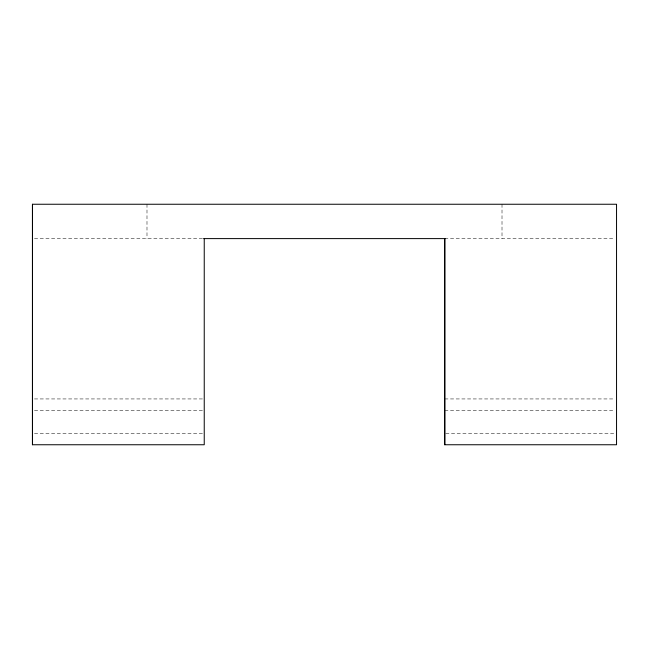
<?xml version="1.0" encoding="UTF-8"?>
<svg xmlns="http://www.w3.org/2000/svg" width="649" height="649" viewBox="0 0 649 649"><rect width="100%" height="100%" fill="white"/><g stroke="black" fill="none" stroke-linecap="round" stroke-linejoin="round"><path stroke-width="0.49" stroke-dasharray="3.25 2.43" d="M34.47 238.605L203.242 238.605M444.76 238.605L614.53 238.605M34.47 398.94L204.24 398.94M444.76 398.94L614.53 398.94M34.47 410.395L204.248 410.395M444.76 410.395L614.53 410.395M34.47 433.305L203.242 433.305M445.758 433.305L614.53 433.305M502.01 204.248L502.01 238.605M146.99 204.248L146.99 238.605"/><path stroke-width="0.97" d="M204.24 238.605L204.24 444.752L32.45 444.752L32.458 204.248L616.542 204.248L616.55 444.752L444.752 444.752L444.76 238.605L444.752 444.752M203.632 238.605L445.368 238.605M32.458 204.248L32.45 444.752"/></g></svg>
